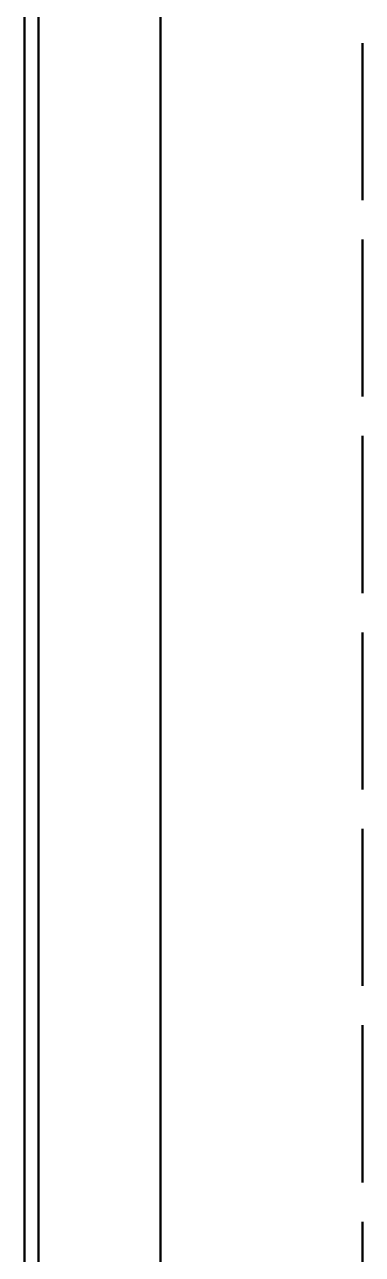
# Model space of a CAD drawing. Header units: millimetres. Extents: x 44692 to 659456, y -26273 to 96111.
# Drawn here: x 231617 to 237636, y 504 to 22415 of the extents above; entities that cross this region are included whole.
import ezdxf

# ---------------------------------------------------------------- set-up
doc = ezdxf.new("R2010")
doc.units = ezdxf.units.MM
doc.header["$LTSCALE"] = 100
doc.layers.add('Paredes', color=7, linetype='Continuous', lineweight=50)

msp = doc.modelspace()

# ---------------------------------------------------------------- linework, layer by layer
at = {"layer": 'Paredes'}
for p, q in [((231617, -16848.129), (231617, 36254.173)), ((231867, -16598.129), (231867, 36254.173)), ((234035.5, -5514.5), (234035.5, 25995.004))]:
    msp.add_line(p, q, dxfattribs=at)
at = {"layer": 'Paredes', "color": 40, "true_color": 0xf8d731}
for p, q in [((237635.5, 22086.004), (237635.5, 19286.004)), ((237635.5, 18586.004), (237635.5, 15786.004)), ((237635.5, 15086.004), (237635.5, 12286.004)), ((237635.5, 11586.004), (237635.5, 8786.004)), ((237635.5, 8086.004), (237635.5, 5286.004)), ((237635.5, 4586.004), (237635.5, 1786.004)), ((237635.5, 1086.004), (237635.5, -1713.996))]:
    msp.add_line(p, q, dxfattribs=at)

doc.saveas('drawing.dxf')
